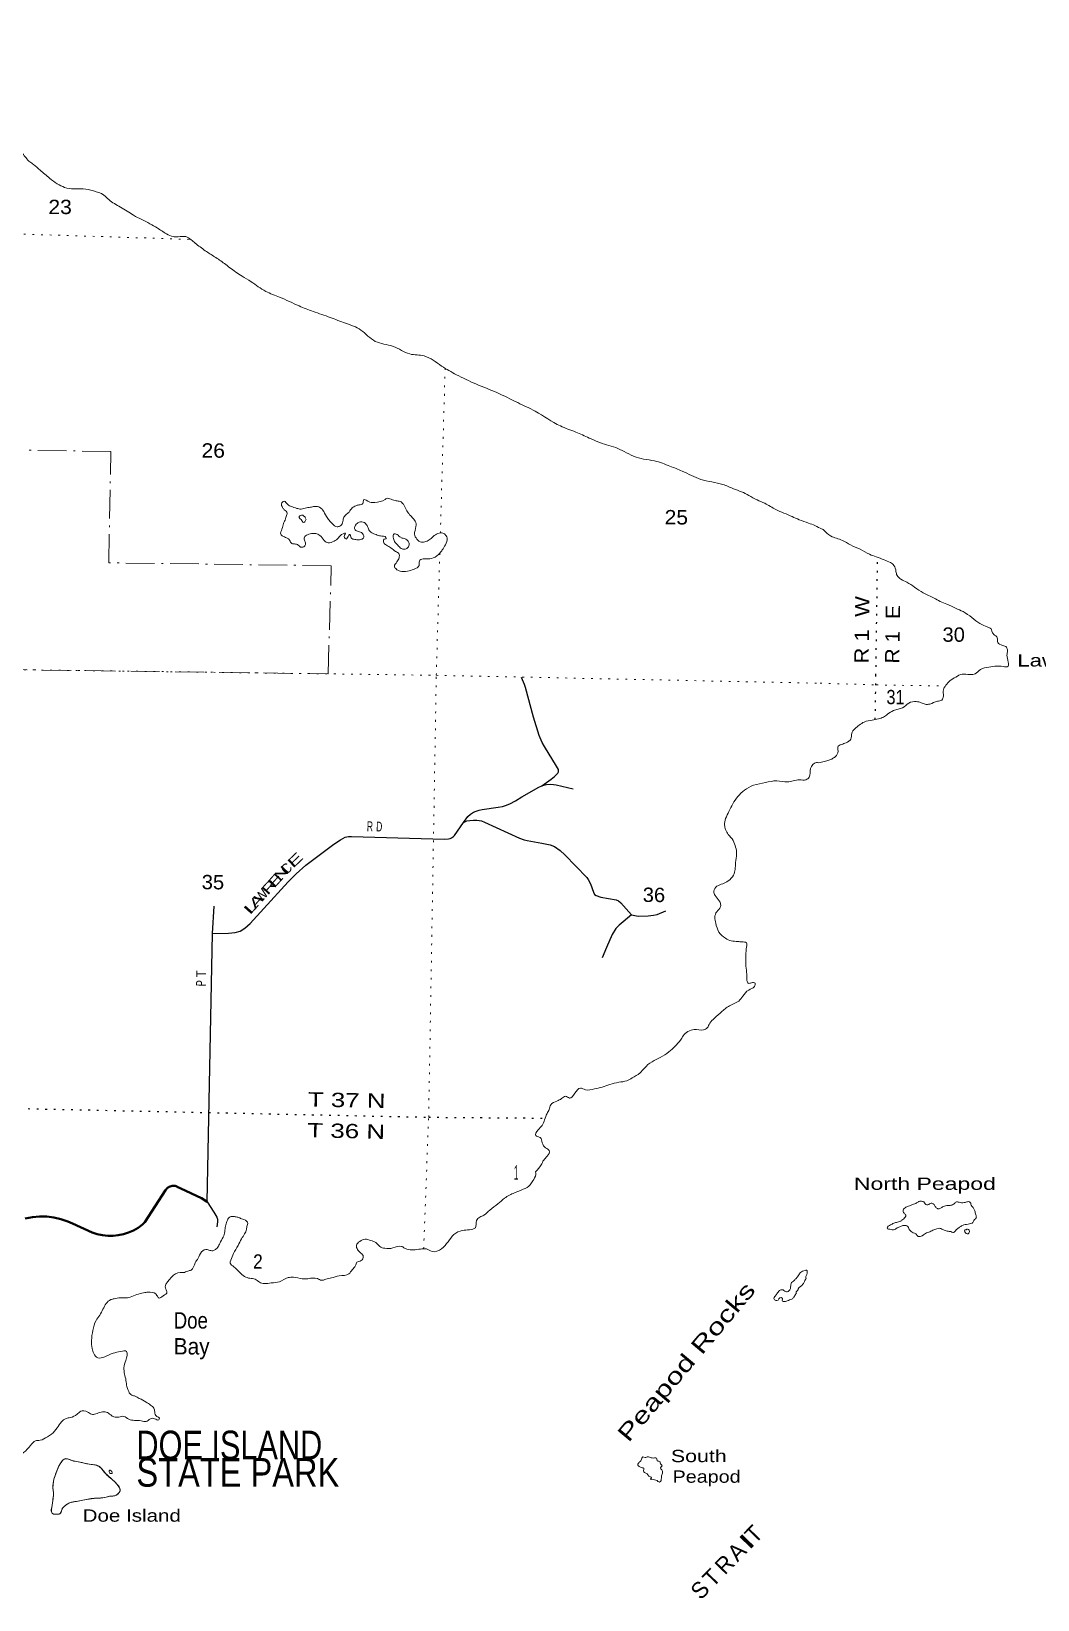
# Model space of a CAD drawing. Header units: feet. Extents: x -489137 to -242534, y 368785 to 558127.
# Drawn here: x -436496 to -424215, y 419268 to 438415 of the extents above; entities that cross this region are included whole.
import ezdxf
from ezdxf.enums import TextEntityAlignment as Align

# ---------------------------------------------------------------- set-up
doc = ezdxf.new("R2010")
doc.units = ezdxf.units.FT
doc.header["$LTSCALE"] = 70
doc.linetypes.add('DOT_DASHED', pattern=[7.7, 5, -1.2, 0.3, -1.2])
doc.linetypes.add('DOTTED', pattern=[1.5, 0.3, -1.2])
for name, color, linetype, lineweight in [('26', 7, 'Continuous', 40), ('29', 7, 'Continuous', 25), ('39', 7, 'Continuous', 13), ('44', 7, 'DOT_DASHED', 13), ('6', 7, 'DOTTED', 25), ('7', 7, 'DOTTED', 13)]:
    doc.layers.add(name, color=color, linetype=linetype, lineweight=lineweight)
for name, color, linetype in [('30', 7, 'Continuous'), ('41', 7, 'Continuous'), ('42', 7, 'Continuous')]:
    doc.layers.add(name, color=color, linetype=linetype)

msp = doc.modelspace()

# ---------------------------------------------------------------- linework, layer by layer
at = {"layer": '26'}
for points in [[(-435629.1, 423716.5), (-435564.49, 423709.73), (-435499.53, 423709.74), (-435434.93, 423716.55), (-435371.38, 423730.07), (-435309.61, 423750.16), (-435250.26, 423776.6), (-435194.01, 423809.09), (-435141.46, 423847.29), (-435109.75, 423874.81), (-434859.32, 424266.63), (-434852.03, 424276.56), (-434843.74, 424285.67), (-434834.54, 424293.86), (-434824.54, 424301.04), (-434813.84, 424307.14), (-434802.57, 424312.09), (-434790.83, 424315.83), (-434778.77, 424318.33), (-434766.52, 424319.55), (-434754.2, 424319.48), (-434741.96, 424318.13), (-434729.93, 424315.51), (-434721.38, 424312.68), (-434716.76, 424309.84), (-434671.38, 424288.71), (-434417.76, 424170.57), (-434350.71, 424125.8)], [(-436569.9, 423922.52), (-436483.41, 423939.12), (-436395.65, 423946.58), (-436307.6, 423944.83), (-436220.21, 423933.88), (-436134.44, 423913.86), (-436051.23, 423884.99), (-435995.19, 423859.76), (-435754.44, 423750.05), (-435692.65, 423729.99), (-435629.1, 423716.5)]]:
    msp.add_lwpolyline(points, dxfattribs=at)
at = {"layer": '29'}
for p, q in [((-430965.19, 428760.95), (-430537.87, 428564.34)), ((-434283.63, 427399.87), (-434087.98, 427403.9))]:
    msp.add_line(p, q, dxfattribs=at)
for points in [[(-430085.37, 429442.12), (-430232.96, 429684.95), (-430261.39, 429733.08), (-430298.56, 429818.4), (-430366.34, 430041.54), (-430464.73, 430404.69), (-430477.85, 430441.88), (-430515.02, 430527.19)], [(-430266.85, 429204.76), (-430150.97, 429285.7), (-430111.61, 429317.42), (-430081, 429345.86), (-430068.97, 429358.99), (-430061.32, 429375.39), (-430063.51, 429401.64), (-430085.37, 429442.12)], [(-430995.72, 428914.99), (-430798.18, 428942.24), (-430747.89, 428952.09), (-430710.72, 428963.03), (-430654.97, 428986), (-430588.28, 429019.9), (-430511.75, 429069.13), (-430300.75, 429188.35), (-430265.77, 429203.67), (-430240.62, 429211.32), (-430207.82, 429218.98)], [(-430207.82, 429218.98), (-430157.53, 429223.35), (-430091.93, 429214.6), (-429883.12, 429165.38)], [(-431219.97, 428754.49), (-431167.71, 428827.39), (-431134.91, 428859.11), (-431098.84, 428882.08), (-431067.13, 428895.21), (-431032.15, 428906.15), (-430995.72, 428914.99)], [(-431459.56, 428553.72), (-431406.04, 428556.12), (-431385.27, 428561.59), (-431366.69, 428569.24), (-431344.82, 428583.47), (-431331.7, 428597.69), (-431219.97, 428754.49)], [(-431219.97, 428754.49), (-431183.02, 428774.89), (-431145.85, 428782.55), (-431101.02, 428785.83), (-431057.29, 428784.73), (-431002.63, 428774.89), (-430965.19, 428760.95)], [(-434087.98, 427403.9), (-434008.01, 427411.96), (-433946.78, 427429.46), (-433889.94, 427464.46), (-433824.34, 427521.34), (-433658.16, 427705.1), (-433360.79, 428033.25), (-433264.59, 428129.52), (-433146.52, 428234.52), (-432805.42, 428492.66), (-432724.52, 428545.17), (-432665.48, 428575.79), (-432623.94, 428584.55), (-432588.48, 428585.71)], [(-432588.48, 428585.71), (-431596.65, 428557.17), (-431459.56, 428553.72)], [(-430537.87, 428564.34), (-430482.22, 428545.19), (-430445.05, 428536.44), (-430267.95, 428505.81), (-430162.99, 428483.93), (-430112.7, 428462.06), (-430042.73, 428413.93), (-429983.7, 428361.42), (-429714.76, 428085.78), (-429699.45, 428061.72), (-429673.21, 428007.02), (-429636.04, 427906.39), (-429622.92, 427877.95), (-429603.24, 427864.83), (-429546.4, 427845.14), (-429358.36, 427812.32), (-429332.12, 427801.38), (-429301.51, 427777.32), (-429170.31, 427630.75)], [(-434350.71, 424125.8), (-434283.63, 427399.87), (-434263.75, 427733.41)], [(-429170.31, 427630.75), (-429323.37, 427503.87), (-429362.73, 427460.12), (-429406.46, 427390.11), (-429478.61, 427228.22), (-429531.09, 427105.72)], [(-429170.31, 427630.75), (-429091.6, 427613.25), (-428966.97, 427617.62), (-428903.56, 427624.19), (-428859.83, 427632.94), (-428752.69, 427678.88)], [(-434350.71, 424125.8), (-434268.19, 424000.31), (-434232.11, 423936.86), (-434224.46, 423912.8), (-434224.46, 423878.89), (-434231.02, 423820.92)]]:
    msp.add_lwpolyline(points, dxfattribs=at)
at = {"layer": '39'}
for points in [[(-442262.6, 441611.64), (-442196.97, 441530.05), (-442117.37, 441436.17), (-442073.71, 441373.02), (-441996.19, 441273.09), (-441934.46, 441203.68), (-441866.9, 441113.98), (-441776.97, 441042.24), (-441693.01, 440976.64), (-441642.94, 440945.78), (-441585.36, 440866.3), (-441501.15, 440822.94), (-441387.01, 440750.96), (-441276.91, 440679.01), (-441190.87, 440619.46), (-441083.01, 440527.31), (-440983.13, 440443.34), (-440881.09, 440371.48), (-440766.87, 440307.59), (-440636.62, 440233.41), (-440578.56, 440196.4), (-440522.9, 440125.02), (-440433.03, 440047.23), (-440318.87, 439977.26), (-440250.95, 439919.92), (-440071.35, 439752.19), (-439935.29, 439657.72), (-439845.39, 439581.95), (-439743.52, 439495.93), (-439675.35, 439460.83), (-439599.32, 439407.45), (-439499.21, 439343.7), (-439419.17, 439288.26), (-439359.25, 439237.06), (-439311.47, 439181.95), (-439247.54, 439128.7), (-439215.82, 439079.82), (-439156.15, 439006.38), (-439076.5, 438916.55), (-439036.81, 438859.5), (-438981.11, 438792.17), (-438933.81, 438694.59), (-438910.79, 438589.17), (-438887.85, 438477.68), (-438860.78, 438374.24), (-438825.62, 438272.74), (-438776.56, 438152.89), (-438744.75, 438112.1), (-438701.62, 438002.43), (-438585.49, 437928.4), (-438479.15, 437880.77), (-438368.89, 437822.98), (-438256.57, 437769.22), (-438148.01, 437739.77), (-438051.43, 437720.56), (-437934.64, 437705.19), (-437763.57, 437675.08), (-437679, 437664.09), (-437584.28, 437659.06), (-437505.98, 437627.9), (-437441.59, 437615.09), (-437357.2, 437587.92), (-437276.73, 437570.9), (-437174.65, 437503.08), (-437144.93, 437456.25), (-437101.05, 437413.32), (-437002.86, 437357.68), (-436958.69, 437341.04), (-436910.73, 437302.11), (-436865.37, 437210.61), (-436848.07, 437135.59), (-436774.01, 437086.28), (-436709.92, 437047.18), (-436668.12, 436998.2), (-436604.42, 436924.72), (-436512.83, 436820.6), (-436470.83, 436789.82), (-436388.93, 436720.2), (-436273.08, 436621.9), (-436179.06, 436554.17), (-436090.82, 436510.78), (-435978.11, 436491.4), (-435865.17, 436492.24), (-435736.4, 436466.63), (-435611.94, 436416.79), (-435552.06, 436361.55), (-435407.91, 436269.02), (-435247.69, 436170.26), (-435049.22, 436067.06), (-434961.07, 436015.57), (-434846.93, 435943.59), (-434766.64, 435910.39), (-434704.16, 435907.72), (-434611.39, 435908.77), (-434547.27, 435871.69), (-434497.32, 435830.72), (-434373.35, 435736.38)], [(-434373.35, 435736.38), (-434259.24, 435662.38), (-434139.17, 435580.22), (-434073.2, 435528.96), (-433925.11, 435428.3), (-433814.99, 435358.38), (-433634.81, 435241.21), (-433466.21, 435170.68), (-433229.47, 435063.04), (-433056.8, 434996.51), (-432847.92, 434921.51), (-432661.15, 434852.82), (-432474.56, 434767.94), (-432298.65, 434630.59), (-432081.55, 434569.67), (-431876.91, 434476.51), (-431701.74, 434452.44), (-431489.37, 434328.86), (-431307.04, 434223.8), (-431072.39, 434110.11), (-430813.44, 434004.25), (-430560.72, 433882.28), (-430346.14, 433776.88), (-430039.62, 433597.71), (-429852.92, 433522.95), (-429688.38, 433450.44), (-429475.56, 433367.31), (-429363.01, 433333.78), (-429262.74, 433284.19), (-429023.79, 433192.7), (-428888.93, 433171.06), (-428702.12, 433106.41), (-428553.57, 433046.21), (-428324.82, 432944.71), (-428057.31, 432883.26), (-427924.8, 432831.31), (-427738.17, 432750.48), (-427639.98, 432694.85), (-427543.65, 432653.39), (-427411.42, 432577.17), (-427311.08, 432533.65), (-427210.74, 432490.13), (-427126.47, 432452.84), (-427009.97, 432411.17), (-426933.67, 432382.06), (-426845.43, 432338.66), (-426832.44, 432334.22)], [(-432616.52, 432546.47), (-432638.88, 432530.52), (-432675.6, 432492.47), (-432692.23, 432448.14), (-432698.67, 432413.82), (-432731.36, 432375.73), (-432765.76, 432365.98), (-432819.81, 432400.93), (-432861.65, 432445.86), (-432895.43, 432490.71), (-432940.87, 432574.12), (-432976.85, 432602.81), (-433029.13, 432615.49), (-433075.6, 432607.89), (-433136.2, 432598.4), (-433204.94, 432582.94), (-433257.28, 432591.58), (-433323.56, 432614.52), (-433367.67, 432637.23), (-433411.58, 432678.14), (-433444.18, 432648.14), (-433430.57, 432603.5), (-433408.7, 432574.95), (-433372.87, 432534.12), (-433385.42, 432493.8), (-433393.83, 432463.55), (-433418.68, 432405.15), (-433437.58, 432338.59), (-433452.4, 432276.04), (-433428.48, 432251.52)], [(-433428.48, 432251.52), (-433382.3, 432232.84), (-433350.27, 432212.28), (-433326.55, 432169.55), (-433284.35, 432156.98), (-433238.13, 432142.34), (-433220.19, 432123.94), (-433171.8, 432123.44), (-433149.32, 432149.5), (-433158.92, 432192.08), (-433164.45, 432238.66), (-433125.8, 432268.6), (-433059.06, 432286.1), (-433024.8, 432283.72), (-432974.64, 432260.95), (-432920.91, 432197.69), (-432874.83, 432170.91), (-432802.01, 432190.38), (-432749.13, 432230.28), (-432692.08, 432282.28), (-432661.75, 432290.05), (-432676.32, 432249.75), (-432650.47, 432217.12), (-432638.17, 432235.19), (-432607.49, 432273.31), (-432597.77, 432240.84), (-432583.86, 432222.49), (-432537.62, 432209.87), (-432477.11, 432211.27), (-432442.63, 432229.11), (-432440.29, 432257.41), (-432480.12, 432302.32), (-432528.35, 432316.98), (-432550.21, 432345.53), (-432539.65, 432387.89), (-432496.92, 432421.83), (-432430.43, 432417.1), (-432392.67, 432368.16), (-432369.04, 432317.34), (-432331.05, 432288.63), (-432274.84, 432265.79), (-432220.54, 432253.09), (-432196.36, 432250.82), (-432168.32, 432234.34), (-432170.51, 432218.18), (-432192.74, 432214.37), (-432198.99, 432196.23), (-432199.06, 432190.16), (-432195.23, 432171.92), (-432163.29, 432143.27), (-432107.2, 432110.32), (-432051.24, 432065.24), (-432011.21, 432038.53), (-432007.75, 431987.92), (-432034.53, 431937.63), (-432065.39, 431883.34), (-432045.57, 431852.79), (-431995.48, 431823.96), (-431906.73, 431825.05), (-431825.81, 431848.48), (-431764.82, 431892.35), (-431760.17, 431946.91), (-431715.49, 431974.76), (-431679.18, 431976.41), (-431590.34, 431985.59), (-431509.01, 432045.43), (-431480.35, 432083.56), (-431443.33, 432147.9), (-431422.28, 432226.57), (-431434.03, 432257.03), (-431461.94, 432285.64), (-431518.38, 432288.25), (-431579.21, 432258.54), (-431630.12, 432214.58), (-431680.84, 432186.79), (-431735.37, 432179.26), (-431791.42, 432216.26), (-431818.99, 432275.2), (-431801.81, 432368.07), (-431811.14, 432434.91), (-431846.94, 432479.79), (-431890.77, 432526.77), (-431920.47, 432575.62), (-431956.04, 432640.72), (-431995.98, 432675.52), (-432042.26, 432684.09), (-432104.56, 432702.95), (-432160.93, 432711.63), (-432177.2, 432699.66), (-432304.64, 432664.58), (-432365.1, 432667.23), (-432441.43, 432694.32), (-432449.99, 432649.91), (-432498.57, 432634.24), (-432537.01, 432622.5), (-432579.65, 432596.65), (-432616.52, 432546.47)], [(-433141.81, 432458.9), (-433158.28, 432428.73), (-433162.38, 432422.7), (-433182.54, 432422.91), (-433196.41, 432445.31), (-433214.37, 432461.68), (-433228.12, 432494.18), (-433209.86, 432504.11), (-433191.65, 432509.98), (-433163.62, 432491.49), (-433149.04, 432472.09), (-433149.04, 432467.59)], [(-431982.84, 432230.39), (-431934.56, 432219.77), (-431898.58, 432191.08), (-431884.81, 432160.59), (-431901.49, 432112.22), (-431931.94, 432094.34), (-431970.22, 432096.76), (-432014.2, 432131.6), (-432056.04, 432176.54), (-432077.7, 432223.29), (-432081.39, 432253.66), (-432075.11, 432273.83), (-432032.77, 432273.38), (-432009.94, 432251.91), (-431982.98, 432233.93)], [(-426832.98, 432334.4), (-426741.23, 432254.49), (-426597.11, 432200.38), (-426499.47, 432145.39), (-426381.54, 432093.94), (-426267.95, 432030.47), (-426185.87, 432000.14), (-426087.78, 431963.34), (-426011.86, 431929.11), (-425968.24, 431895.67), (-425943.84, 431820.23), (-425930.85, 431773.39), (-425883.54, 431725.7), (-425811.7, 431689.55), (-425716.24, 431628.55), (-425610.87, 431559.21), (-425479.11, 431495.29), (-425405.36, 431455.04), (-425321.35, 431420.61), (-425215.49, 431371.49), (-425125.58, 431330.85), (-425018.3, 431257.41), (-424919.04, 431186.2), (-424853.16, 431154.24), (-424811.16, 431137.03), (-424783.29, 431120.16), (-424773.9, 431091.61), (-424752.59, 431054.68), (-424707.19, 431011.09), (-424702.54, 430954.33), (-424642.81, 430918.48), (-424594.9, 430895.05), (-424581.77, 430854.27), (-424589.17, 430799.84), (-424573.15, 430712.47), (-424576.37, 430664.01), (-424637.04, 430661.45), (-424715.73, 430665.41), (-424810.98, 430653.59), (-424912.73, 430623.73), (-424976.62, 430572.71), (-425041.53, 430562.17), (-425136.38, 430566.52), (-425214, 430532.02), (-425285.86, 430485.24), (-425335.67, 430431.85), (-425365.33, 430375.94), (-425365.21, 430299.08), (-425384.58, 430251.01), (-425437.48, 430236.12), (-425531.25, 430202.02), (-425587.89, 430199.37), (-425637.91, 430218.8), (-425696.17, 430232.37), (-425785.51, 430214.34), (-425865.75, 430155.63), (-425916.62, 430140.7), (-425975.68, 430121.92), (-426047.49, 430077.16), (-426096.8, 430043.99), (-426157.97, 430021.22), (-426235.09, 430006.93), (-426330.64, 429982.99), (-426392.16, 429946.07), (-426445.85, 429898.84), (-426483.54, 429845.15), (-426493.37, 429774.6), (-426553.07, 429729.54), (-426608.13, 429708.65), (-426655.42, 429675.42), (-426652.08, 429647.02), (-426670.03, 429574.64), (-426694.86, 429550.98), (-426739.93, 429525.79), (-426788.84, 429508.79), (-426821.34, 429501.5), (-426887.11, 429484.57)], [(-426887.11, 429484.57), (-426915.07, 429487.54), (-426987.21, 429415.3), (-427004.55, 429308.28), (-427043.2, 429278.34), (-427119.84, 429277.12), (-427198.62, 429265.8), (-427267.33, 429252.36), (-427398.28, 429263.84), (-427537.63, 429245.06), (-427681.2, 429210.15), (-427792.78, 429150.63), (-427874.32, 429072.6), (-427935.81, 428984.24), (-427983.26, 428889.67), (-428022.53, 428805.12), (-428035.53, 428724.35), (-428024.03, 428671.64), (-427990.43, 428610.61), (-427930.78, 428535.15), (-427901.43, 428455.95), (-427888.27, 428370.86), (-427901.53, 428267.84), (-427906.51, 428182.94), (-427927.45, 428114.39), (-427990.78, 428042.23), (-428057.7, 428008.54), (-428128.61, 427978.94), (-428167.63, 427916.64), (-428152.07, 427865.91), (-428100.37, 427800.65), (-428085.08, 427725.65), (-428130.1, 427667.46), (-428155.09, 427596.92), (-428143.77, 427528.03), (-428104.67, 427418.4), (-428024.86, 427342.73), (-427954.63, 427311.66), (-427874.07, 427302.73), (-427825.72, 427298.18), (-427769.38, 427287.48), (-427767.93, 427236.89), (-427777.11, 427137.88), (-427778, 427059), (-427774.6, 427002.33), (-427765.64, 426903.12), (-427762.45, 426828.25), (-427746.7, 426793.7), (-427706.31, 426799.35), (-427664.03, 426792.84), (-427670.51, 426754.47), (-427741.59, 426710.71), (-427813.02, 426634.6), (-427862.07, 426576.45), (-427959.43, 426526.89), (-428067.16, 426451.15), (-428160.89, 426365.16), (-428216.01, 426305.05), (-428246.87, 426250.76), (-428291.52, 426224.93), (-428406.43, 426228.15), (-428542.41, 426150.68), (-428575.27, 426098.43), (-428640.63, 426024.27), (-428714.01, 425954.24), (-428821.65, 425886.59), (-428921.04, 425835.04), (-429014.68, 425757.13), (-429067.77, 425699.02), (-429165.26, 425637.33), (-429230.17, 425603.63), (-429327.18, 425584.41), (-429434.34, 425559.23), (-429531.51, 425525.86), (-429624.53, 425502.55), (-429733.53, 425493.58), (-429795.83, 425512.43), (-429863.07, 425450.43), (-429930.27, 425392.47), (-429974.4, 425413.16), (-430025.13, 425385.37), (-430081.93, 425355.62), (-430157.08, 425307.86), (-430175.84, 425253.44), (-430202.62, 425203.15), (-430231.72, 425126.59), (-430262.76, 425056.12), (-430311.76, 425002.02), (-430340.76, 424933.55), (-430284.58, 424908.69), (-430261.09, 424845.74), (-430219.45, 424782.6), (-430175.46, 424749.78), (-430200.43, 424681.27), (-430243.29, 424635.19), (-430274.22, 424574.84), (-430341.71, 424490.58)], [(-430341.71, 424490.58), (-430340.04, 424460.23), (-430377.24, 424379.71), (-430408.01, 424333.5), (-430493.33, 424277.76), (-430598.68, 424234.36), (-430720.42, 424168.88), (-430801.86, 424098.93), (-430901.53, 424023.11), (-430974.82, 423961.17), (-431021.45, 423939.4), (-431062.28, 423895.33), (-431077.37, 423808.51), (-431148.24, 423782.95), (-431237.04, 423775.79), (-431338.45, 423724.25), (-431410, 423638.02), (-431489.62, 423551.88), (-431604.93, 423518.69), (-431675.17, 423549.76), (-431747.78, 423548.5), (-431913.14, 423548.2), (-431949.25, 423564.76), (-431979.31, 423581.25), (-432084.39, 423562.12), (-432181.24, 423557.06), (-432243.5, 423579.96), (-432293.36, 423629.02), (-432353.6, 423651.9), (-432421.97, 423668.8), (-432488.83, 423641.18), (-432527.66, 423595.06), (-432514.14, 423542.33), (-432474.29, 423499.43), (-432444.52, 423456.65), (-432469.27, 423408.36), (-432521.94, 423386.66), (-432540.54, 423346.4), (-432579.42, 423296.24), (-432620.34, 423244.07), (-432737.56, 423221.02), (-432834.64, 423195.74), (-432901.36, 423180.25), (-432955.96, 423166.66), (-433004.12, 423187.39), (-433121.09, 423186.59), (-433189.67, 423185.28), (-433298.35, 423204.62), (-433362.94, 423199.22), (-433468.36, 423149.75), (-433567.34, 423134.6), (-433650.1, 423127.37), (-433712.42, 423144.21), (-433764.44, 423181.16), (-433828.85, 423191.94), (-433895.16, 423212.86), (-433955.08, 423264.05), (-434024.9, 423331.53), (-434068.76, 423376.49), (-434062.32, 423410.8), (-434029.13, 423493.39), (-433973.6, 423589.9), (-433930.32, 423672.38), (-433893.34, 423732.68), (-433870.53, 423789.08), (-433861.94, 423835.51), (-433853.58, 423861.72), (-433901.45, 423908.74), (-433931.58, 423919.16), (-433975.75, 423935.81), (-434018.01, 423944.34), (-434070.48, 423940.84), (-434103.19, 423900.73), (-434124.02, 423842.28), (-434132.81, 423777.65), (-434147.67, 423711.06), (-434186.83, 423636.62), (-434213.65, 423582.29), (-434250.4, 423542.22), (-434280.81, 423528.38), (-434307.02, 423528.65), (-434349.2, 423543.25), (-434418.1, 423513.63), (-434461.33, 423435.19), (-434496.22, 423380.94), (-434545.61, 423292.46), (-434586.1, 423278.72), (-434640.75, 423261.08), (-434679.06, 423261.48), (-434782.5, 423207.95), (-434827.45, 423155.83), (-434854.1, 423117.67), (-434856.77, 423059.04), (-434841.05, 423022.47), (-434885.94, 422976.42), (-434942.67, 422952.73), (-434952.63, 422962.95)], [(-425392.4, 423798.69), (-425414.56, 423801.25), (-425447.07, 423793.96), (-425493.96, 423776.91), (-425540.94, 423755.81), (-425569.46, 423746.4), (-425622.85, 423711.31), (-425671.56, 423702.39), (-425687.36, 423716.94), (-425701.1, 423733.46), (-425733.1, 423746.38), (-425758.95, 423763.2), (-425782.58, 423788.05), (-425792.13, 423810.53), (-425811.82, 423831.25), (-425850.08, 423836.23), (-425888.75, 423825.05), (-425927.56, 423807.79), (-425958.34, 423788.32), (-425990.85, 423781.03), (-426016.9, 423789.76), (-426049.05, 423796.62), (-426046.53, 423816.79), (-426011.56, 423842.22), (-425970.63, 423863.47), (-425948.22, 423871.01), (-425901.43, 423884.02), (-425870.75, 423899.44), (-425850.06, 423919.16), (-425831.43, 423936.91), (-425822.76, 423960.97), (-425844.37, 423985.77), (-425855.59, 424022.46), (-425822.33, 424060.07), (-425779.53, 424075.2), (-425740.72, 424092.45), (-425691.76, 424111.48), (-425663.05, 424128.98), (-425620.6, 424129.95), (-425604.59, 424123.49), (-425589.04, 424098.84), (-425569.15, 424086.21), (-425542.7, 424093.65), (-425524.23, 424105.34), (-425490.01, 424100.45), (-425470.36, 424077.72), (-425444.87, 424046.75), (-425432.9, 424040.39), (-425402.47, 424045.71), (-425365.57, 424067.05), (-425339.08, 424076.51), (-425306.67, 424079.76), (-425284.41, 424081.24), (-425264.12, 424084.78), (-425243.68, 424094.4), (-425225.11, 424110.12), (-425214.76, 424119.98), (-425172.36, 424118.94), (-425142.23, 424112.13), (-425109.82, 424115.38), (-425071.16, 424126.56), (-425044.96, 424123.9), (-425033.15, 424111.47), (-425031.33, 424103.34), (-425025.77, 424082.97), (-425008.05, 424064.33), (-424998.4, 424045.89), (-424983, 424015.17), (-424970.06, 423966.31), (-424964.95, 423927.75), (-424983.62, 423907.98), (-425000.43, 423882.1), (-425014.96, 423866.27), (-425047.51, 423856.96), (-425082.04, 423849.72), (-425114.49, 423844.45), (-425153.35, 423825.17), (-425186.21, 423803.73), (-425219.31, 423772.18), (-425248.18, 423748.62), (-425274.13, 423761.39), (-425296.29, 423763.96), (-425344.49, 423775.26), (-425395.16, 423797.23)], [(-425089.74, 423783.16), (-425079.45, 423790.99), (-425069.3, 423792.77), (-425051.48, 423778.17), (-425050.16, 423749.82), (-425062.62, 423735.97), (-425086.8, 423738.58), (-425102.46, 423759.2), (-425103.93, 423781.48), (-425085.88, 423780.66)], [(-427156.1, 423007.1), (-427164.23, 423001.12), (-427188.89, 422960.92), (-427215.37, 422936.92), (-427270.04, 422917.27), (-427290.29, 422909.39), (-427310.48, 422907.58), (-427328.56, 422913.83), (-427330.32, 422936.1), (-427332.18, 422950.28), (-427360.39, 422952.59), (-427382.88, 422924.51), (-427411.18, 422918.74), (-427433.09, 422943.24), (-427422.71, 422969.43), (-427396.13, 423001.51), (-427365.43, 423041.65), (-427333.06, 423051.42), (-427310.97, 423043.1), (-427290.97, 423028.73), (-427270.85, 423024.48), (-427250.53, 423038.43), (-427232.06, 423066.55), (-427229.79, 423088.78), (-427227.51, 423113.03), (-427217.11, 423141.24), (-427194.77, 423155.16), (-427178.43, 423173.2), (-427153.94, 423199.24), (-427123.17, 423245.44), (-427108.87, 423261.47), (-427084.47, 423279.42), (-427054.14, 423287.2), (-427033.93, 423291.03), (-427026.09, 423270.72), (-427032.53, 423236.4), (-427044.97, 423206.19), (-427041.12, 423189.97), (-427047.32, 423175.88), (-427061.69, 423153.78), (-427069.96, 423135.66), (-427090.44, 423107.55), (-427120.98, 423081.58), (-427131.15, 423073.59), (-427138.85, 423054.35), (-427157.95, 423029.64), (-427163.86, 423018.13), (-427156.1, 423007.1)], [(-434952.63, 422962.95), (-434978.44, 422999.63), (-435072.98, 423020.84), (-435125.47, 423015.32), (-435208.41, 422991.91), (-435289.41, 422962.42), (-435354.06, 422950.95), (-435408.48, 422953.54), (-435485.24, 422942.21), (-435527.72, 422930.51), (-435621.79, 422814.18), (-435660.92, 422741.77), (-435706.03, 422675.49), (-435745.7, 422554.54), (-435761.18, 422433.34), (-435754.23, 422334.15), (-435734.75, 422273.27), (-435684.94, 422220.16), (-435600.09, 422233.43), (-435496.76, 422276.86), (-435405.77, 422298.16), (-435335.2, 422297.42), (-435327.66, 422250.82), (-435344.5, 422188.29), (-435365.66, 422099.52), (-435358.46, 422022.58), (-435341.2, 421943.51), (-435329.94, 421868.55), (-435314.31, 421823.89), (-435280.63, 421770.95), (-435236.45, 421754.31), (-435178.3, 421725.38), (-435096.15, 421678.01), (-435040.08, 421643.04), (-435002.18, 421606.23), (-434990.58, 421561.61), (-434965.01, 421504.71), (-434932.99, 421482.13), (-434941.26, 421464.01), (-434991.54, 421476.67), (-435048.04, 421473.21), (-435094.76, 421443.36), (-435155.15, 421452.08), (-435235.76, 421456.96), (-435308.19, 421471.88), (-435368.32, 421504.87), (-435428.9, 421497.41), (-435487.37, 421498.02), (-435527.42, 421522.71), (-435581.48, 421557.66), (-435643.98, 421558.31), (-435710.77, 421536.75), (-435763.27, 421531.23), (-435813.33, 421562.1), (-435893.94, 421566.98), (-435938.71, 421531.04), (-436019.82, 421491.43), (-436070.36, 421479.82), (-436129.31, 421437.96), (-436182.58, 421363.67), (-436249.96, 421289.54), (-436300.76, 421255.68), (-436387.94, 421214.11), (-436446.5, 421206.63), (-436505.61, 421150.61), (-436591.3, 421062.5), (-436656.41, 421010.59), (-436713.51, 420954.55), (-436790.67, 420906.81), (-436863.65, 420873.19), (-436926.43, 420849.57), (-437001.05, 420848.32), (-437031.09, 420866.84), (-437048.63, 420921.64), (-437053.63, 421014.73), (-437056.77, 421093.65), (-437056.02, 421160.39), (-437109.83, 421217.59), (-437206.59, 421220.62), (-437311.6, 421207.56), (-437414.82, 421174.25), (-437506.05, 421130.7), (-437529.03, 421060.14), (-437542.01, 420981.39), (-437593.22, 420911.13), (-437638.05, 420869.12), (-437690.86, 420835.28), (-437773.63, 420828.06), (-437834.3, 420812.51), (-437873.15, 420764.37), (-437959.9, 420761.23), (-438016.31, 420765.86), (-438088.63, 420790.89), (-438151.11, 420793.56), (-438250.25, 420764.25), (-438319.06, 420742.72), (-438424.75, 420668.98)], [(-435867.83, 420482.54), (-435944.63, 420467.16), (-436025.46, 420451.82), (-436074.2, 420421.98), (-436108.82, 420392), (-436125.24, 420365.88), (-436145.95, 420317.55), (-436190.38, 420311.95), (-436232.7, 420314.41), (-436252.43, 420353.05), (-436243.68, 420413.64), (-436234.96, 420472.2), (-436225.96, 420555.04), (-436233.16, 420631.98), (-436219.86, 420739.04), (-436192.73, 420819.67), (-436159.56, 420900.23), (-436136.97, 420936.41), (-436096.1, 420984.53), (-436041.68, 420981.94), (-435999.52, 420965.31), (-435923.04, 420952.38), (-435826.5, 420929.13), (-435748, 420916.17), (-435687.65, 420903.41), (-435633.66, 420862.39), (-435589.92, 420807.32), (-435546.04, 420764.39), (-435482.13, 420709.11), (-435448.24, 420674.37), (-435420.44, 420635.65), (-435414.87, 420593.11), (-435476, 420537.11), (-435542.63, 420529.72), (-435597.25, 420514.1), (-435706.22, 420507.15), (-435867.83, 420482.54)], [(-428932.03, 420735.91), (-428937.99, 420744.06), (-428927.72, 420760.13), (-428937.74, 420766.31), (-428961.82, 420776.67), (-428979.67, 420803.15), (-429011.75, 420819.67), (-429023.6, 420842.04), (-429019.22, 420872.34), (-429043.35, 420878.66), (-429079.46, 420895.21), (-429093.44, 420907.5), (-429093.26, 420923.68), (-429078.92, 420943.75), (-429054.42, 420969.79), (-429031.79, 421010.01), (-429005.67, 421001.65), (-428971.28, 421011.4), (-428953.18, 421007.17), (-428933.08, 421000.89), (-428902.88, 420996.53), (-428876.65, 420998.28), (-428860.68, 420983.96), (-428856.89, 420961.67), (-428822.73, 420951.2), (-428820.89, 420935), (-428799.08, 420902.4), (-428817.52, 420876.3), (-428801.66, 420851.86), (-428791.9, 420823.44), (-428804.5, 420779.08), (-428806.79, 420754.83), (-428825.51, 420704.45), (-428837.6, 420704.58), (-428859.6, 420720.99), (-428891.75, 420731.44), (-428921.92, 420737.82), (-428930.57, 420735.72)], [(-435541.37, 420820.97), (-435547.26, 420835.19), (-435543.11, 420845.26), (-435535.02, 420847.2), (-435515.02, 420832.83), (-435511.15, 420818.63), (-435513.28, 420808.54), (-435515.29, 420808.56), (-435532.84, 420808.41), (-435544.07, 420819.65)]]:
    msp.add_spline(points, degree=3, dxfattribs=at)
at = {"layer": '44'}
msp.add_lwpolyline([(-451108.15, 425196.55), (-442273.1, 425017.14), (-442270.14, 425347.13), (-436955.33, 425271.51), (-436897.11, 430625.01), (-432874.06, 430570.9), (-432836.1, 431890.51), (-435552.37, 431927.05), (-435526.79, 433285.37), (-436846.63, 433306.16), (-436821.78, 434625.94), (-438141.62, 434646.73), (-438091.93, 437286.27), (-439411.77, 437307.07), (-439375.14, 439251.95)], dxfattribs=at)
msp.add_lwpolyline([(-436079.85, 420989.79), (-436063.74, 420988.34), (-436045.25, 420983.1), (-436003.98, 420966.42), (-435982.16, 420962.15), (-435920.8, 420951.88), (-435820.11, 420927.92), (-435731.78, 420913.35), (-435690.29, 420904.17), (-435678.7, 420900.06), (-435664.33, 420891.6), (-435643.26, 420872.75), (-435602.37, 420821.75), (-435564.49, 420781.78), (-435474.33, 420701.75), (-435434.77, 420657.61), (-435419.22, 420633.59), (-435412.86, 420616.53), (-435411.93, 420607.58), (-435413.65, 420596.2), (-435425.79, 420574.52), (-435443.54, 420555.27), (-435461.21, 420543.25), (-435476.66, 420536.91), (-435499.76, 420533.22), (-435533.32, 420531.39), (-435566.29, 420522.43), (-435602.45, 420513.44), (-435695.35, 420508.51), (-435822.96, 420489.29), (-435972.74, 420461.86), (-436030.15, 420450.58), (-436055.4, 420436.54), (-436092.9, 420407.55), (-436108.27, 420392.64), (-436125.76, 420364.94), (-436133.42, 420336.9), (-436139.75, 420323.48), (-436147.71, 420316.36), (-436156.65, 420312.45), (-436198.76, 420311.21), (-436224.55, 420310.93), (-436242.69, 420322.72), (-436252.01, 420341.16), (-436250.14, 420369.3), (-436230.77, 420504.24), (-436225.76, 420558.56), (-436227.11, 420581.2), (-436233.07, 420625.66), (-436231.07, 420674.92), (-436220.08, 420738.26), (-436181.91, 420847.95), (-436151.11, 420915.35), (-436116.76, 420965.18), (-436095.66, 420984.82)], close=True, dxfattribs=at)
at = {"layer": '6'}
for points in [[(-426196.78, 430013.93), (-426188.73, 430549.9), (-426168.32, 431993.57)], [(-455001.14, 425580.37), (-452751.75, 425569.64), (-447606.99, 425435.11), (-442270.14, 425347.13), (-436955.33, 425271.51), (-431646.99, 425157.52), (-430224.03, 425146.74)]]:
    msp.add_lwpolyline(points, dxfattribs=at)
at = {"layer": '7'}
msp.add_line((-431504.14, 432287.66), (-431446.14, 434303.87), dxfattribs=at)
for points in [[(-446874.59, 436115.3), (-442107.61, 436029.38), (-436796.93, 435945.71), (-434552.04, 435875.5)], [(-431708.15, 423549.2), (-431646.99, 425157.52), (-431554.03, 430553.14), (-431511.35, 432036.75)], [(-442091.05, 430709.87), (-442048.49, 430709.04), (-436897.11, 430625.01), (-431554.03, 430553.14), (-426868.52, 430456.18)], [(-426868.56, 430456.18), (-426182.06, 430436.47), (-425342.71, 430422.04)]]:
    msp.add_lwpolyline(points, dxfattribs=at)

# ---------------------------------------------------------------- texts
at = {"layer": '30'}
for s, rotation, width, p in [('R', 358.352, 0.65, (-432365.47, 428649.32)), ('D', 358.352, 0.65, (-432252.12, 428646.06)), ('E', 43.647, 1.75, (-433235.21, 428255.44)), ('E', 47.817, 1.7, (-433473.1, 428013.56)), ('N', 47.817, 1.6, (-433400.45, 428093.73)), ('R', 47.817, 1.6, (-433548.92, 427929.89)), ('A', 48.876, 1.7, (-433704.49, 427757.71)), ('L', 47.876, 1.95, (-433771.5, 427684.78)), ('P', 88.826, 0.7, (-434366.08, 426792.51)), ('T', 88.826, 0.85, (-434363.72, 426907.77))]:
    msp.add_text(s, height=120, rotation=rotation, dxfattribs=dict(at, width=width)).set_placement(p, align=Align.CENTER)
for s, rotation, p in [('C', 45.021, (-433341.05, 428152.03)), ('W', 47.817, (-433645.66, 427823.13))]:
    msp.add_text(s, height=120, rotation=rotation, dxfattribs=at).set_placement(p, align=Align.CENTER)
at = {"layer": '41'}
for s, width, p in [('Doe', 0.85, (-434758.3, 422577.05)), ('Bay', 0.95, (-434758.3, 422260.84))]:
    msp.add_text(s, height=200, dxfattribs=dict(at, width=width)).set_placement(p)
for s, p in [('T', (-427664.54, 419939.51)), ('A', (-427876.74, 419719.5)), ('R', (-428030.95, 419559.62)), ('T', (-428178.6, 419406.54)), ('S', (-428326.24, 419253.46))]:
    msp.add_text(s, height=200, rotation=46.035, dxfattribs=at).set_placement(p)
at = {"layer": '41', "width": 1.8}
msp.add_text('I', height=200, rotation=46.035, dxfattribs=at).set_placement((-427740.03, 419861.24))
at = {"layer": '42'}
for s, width, p in [('Lawrence Point', 1.35, (-424462.82, 430660.52)), ('North Peapod', 1.4, (-426457.81, 424271.02)), ('South', 1.3, (-428691.15, 420946.54)), ('Peapod', 1.2, (-428670.07, 420695.07)), ('Doe Island', 1.25, (-435870.01, 420219.43))]:
    msp.add_text(s, height=150, dxfattribs=dict(at, width=width)).set_placement(p)
at = {"layer": '42', "width": 1.4}
msp.add_text('Peapod Rocks', height=199.6, rotation=50, dxfattribs=at).set_placement((-429207.89, 421178.12))
at = {"layer": '44'}
for s, width, p in [('DOE ISLAND', 0.8, (-435213.75, 420980.99)), ('STATE PARK', 0.85, (-435213.76, 420646.79))]:
    msp.add_text(s, height=350, dxfattribs=dict(at, width=width)).set_placement(p)
at = {"layer": '6'}
for s, rotation, width, p in [('R 1  W', 89.19, 1.15, (-426278.4, 430696.04)), ('R 1  E', 89.19, 1.1, (-425903.37, 430695.54)), ('T 37 N', 358.77, 1.35, (-433123.01, 425289.24)), ('T 36 N', 358.77, 1.35, (-433129.03, 424912.99))]:
    msp.add_text(s, height=175, rotation=rotation, dxfattribs=dict(at, width=width)).set_placement(p)
at = {"layer": '7'}
for s, width, p in [('23', 1.1, (-436288.17, 436184.13)), ('30', 1.05, (-425376.23, 430962.69)), ('31', 0.85, (-426059.87, 430200.52))]:
    msp.add_text(s, height=175, dxfattribs=dict(at, width=width)).set_placement(p)
for s, width, p in [('26', 1.1, (-434420.17, 433212.05)), ('25', 1.1, (-428768.57, 432397.14)), ('35', 1.05, (-434417.32, 427942.16)), ('36', 1.05, (-429035.28, 427786.65)), ('1', 0.45, (-430608.6, 424394.15)), ('2', 0.9, (-433790.49, 423309.08))]:
    msp.add_text(s, height=175, rotation=359.403, dxfattribs=dict(at, width=width)).set_placement(p)

doc.saveas('drawing.dxf')
